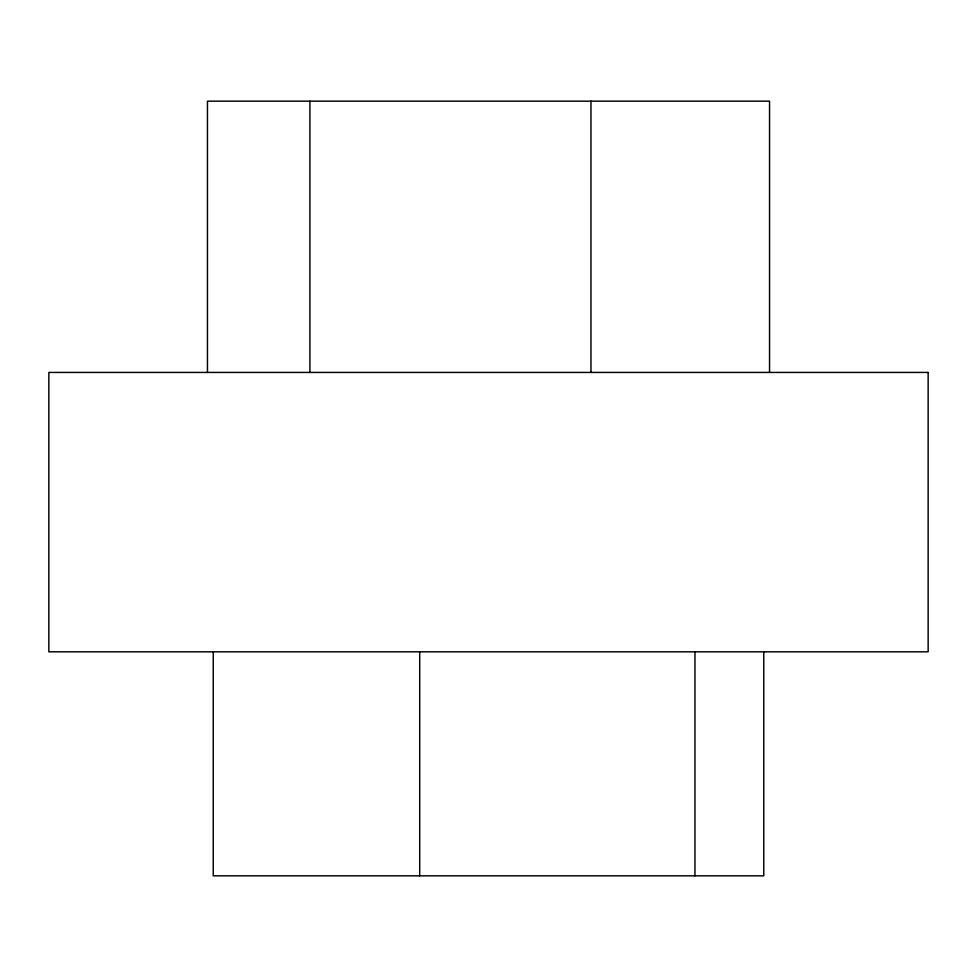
<?xml version="1.0" encoding="UTF-8"?>
<svg xmlns="http://www.w3.org/2000/svg" width="977" height="977" viewBox="0 0 977 977"><rect width="100%" height="100%" fill="white"/><g stroke="black" fill="none" stroke-linecap="round" stroke-linejoin="round"><path stroke-width="1.47" d="M769.546 372.432L769.546 101.168L207.454 101.168L207.454 372.432M763.758 651.818L763.758 875.832L213.242 875.832L213.242 651.818M694.952 651.818L694.952 875.832M590.963 101.168L590.963 372.432M419.707 651.818L419.707 875.832M309.917 101.168L309.917 372.432M928.15 372.432L48.85 372.432L48.85 651.818L928.15 651.818L928.15 372.432"/></g></svg>
